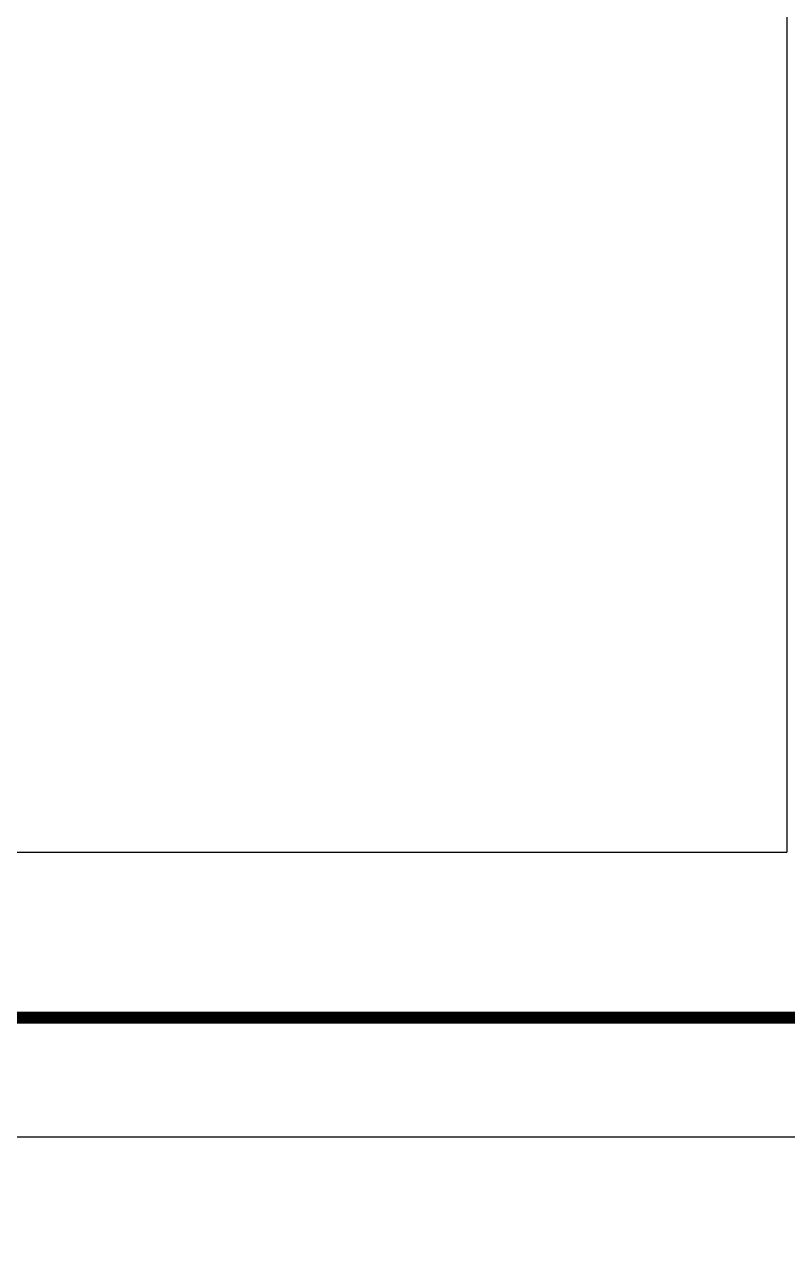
# Model space of a CAD drawing. Extents: x 1680110 to 4798266, y 269661 to 1249705.
# Drawn here: x 2407480 to 2413874, y 640282 to 650550 of the extents above; entities that cross this region are included whole.
import ezdxf

# ---------------------------------------------------------------- set-up
doc = ezdxf.new("R2010")
doc.units = 0
doc.header["$LTSCALE"] = 1000
doc.header["$MEASUREMENT"] = 0
doc.layers.add('PUB_TITLE', color=4, linetype='Continuous')

msp = doc.modelspace()

# ---------------------------------------------------------------- linework, layer by layer
at = {"color": 0}
for p in [(2413867, 678414), (2364218.2, 643617.3)]:
    msp.add_line(p, (2413867, 643617.3), dxfattribs=at)
at = {"color": 3}
msp.add_lwpolyline([(2361418.2, 641232.4), (2361418.2, 683232.4), (2420818.2, 683232.4), (2420818.2, 641232.4)], close=True, dxfattribs=at)
at = {"const_width": 100}
msp.add_lwpolyline([(2363918.2, 642232.4), (2419818.2, 642232.4), (2419818.2, 682232.4), (2363918.2, 682232.4)], close=True, dxfattribs=at)
at = {"layer": 'PUB_TITLE'}
msp.add_lwpolyline([(2361418.2, 557232.4), (2480218.2, 557232.4), (2480218.2, 641232.4), (2361418.2, 641232.4)], close=True, dxfattribs=at)

doc.saveas('drawing.dxf')
